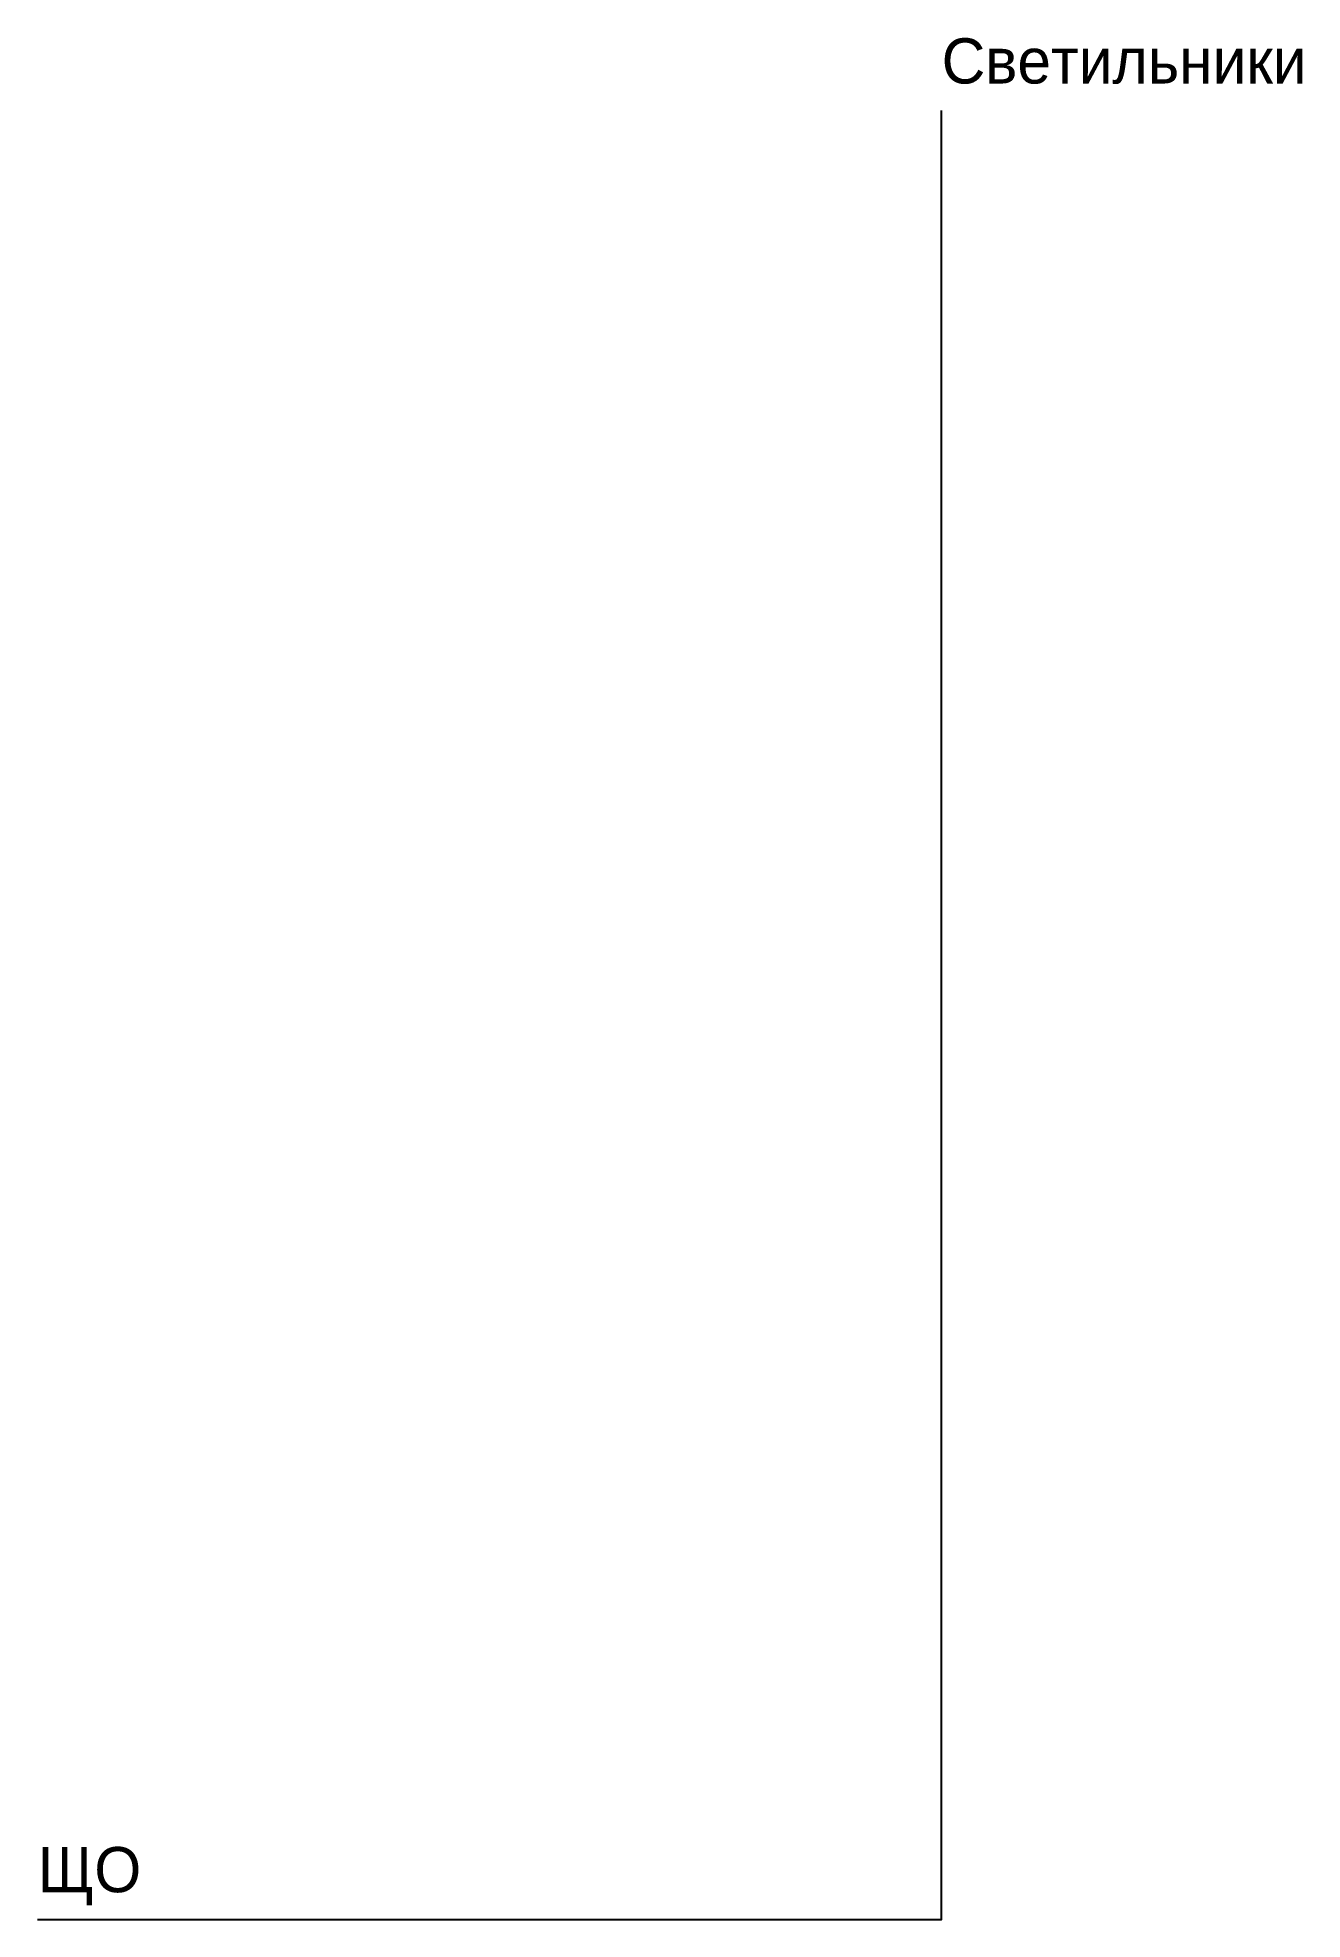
# Model space of a CAD drawing. Header units: metres. Extents: x 0 to 14, y 0 to 20.8.
import ezdxf

# ---------------------------------------------------------------- set-up
doc = ezdxf.new("R2010")
doc.units = ezdxf.units.M
doc.layers.add('КАБЕЛЬ_ЭОМ', color=7, linetype='Continuous')

msp = doc.modelspace()

# ---------------------------------------------------------------- linework, layer by layer
at = {"layer": 'КАБЕЛЬ_ЭОМ'}
msp.add_lwpolyline([(0, 0), (10, 0), (10, 20)], dxfattribs=at)

# ---------------------------------------------------------------- texts
for s, p in [('Светильники', (10, 20.3)), ('ЩО', (0, 0.3))]:
    msp.add_text(s, height=0.5).set_placement(p)

doc.saveas('drawing.dxf')
